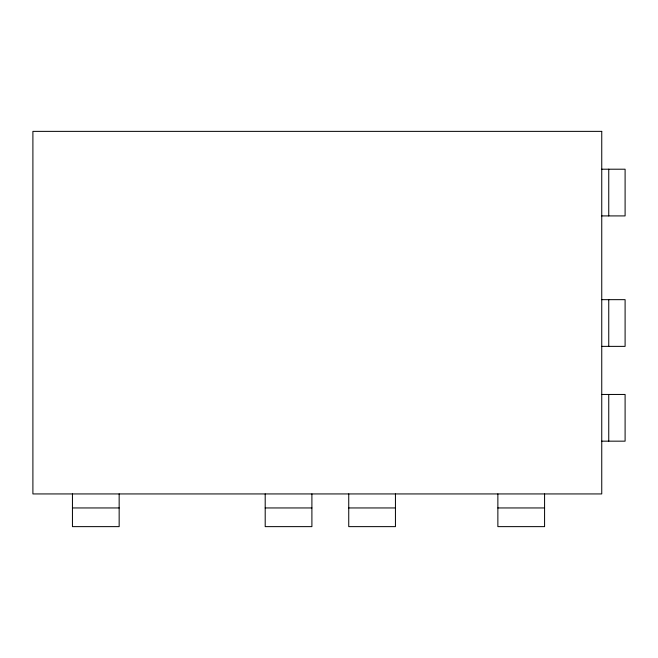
<?xml version="1.0" encoding="UTF-8"?>
<svg xmlns="http://www.w3.org/2000/svg" width="658" height="658" viewBox="0 0 658 658"><rect width="100%" height="100%" fill="white"/><g stroke="black" fill="none" stroke-linecap="round" stroke-linejoin="round"><path stroke-width="0.99" d="M601.749 169.205L625.1 169.205L625.1 215.914L601.749 215.914M601.749 299.661L625.1 299.661L625.1 346.371L601.749 346.371M601.749 394.455L625.1 394.455L625.1 441.164L601.749 441.164M72.446 507.951L119.156 507.951M265.199 507.951L311.9 507.951M348.74 507.951L395.442 507.951M497.867 507.951L544.577 507.951M608.749 169.205L608.749 215.914M608.749 299.661L608.749 346.371M608.749 394.455L608.749 441.164M544.577 493.936L544.577 526.63L497.867 526.63L497.867 493.936M395.442 493.936L395.442 526.63L348.74 526.63L348.74 493.936M311.9 493.936L311.9 526.63L265.199 526.63L265.199 493.936M119.156 493.936L119.156 526.63L72.446 526.63L72.446 493.936M601.749 131.37L32.9 131.37L32.9 493.936L601.749 493.936L601.749 131.37"/></g></svg>
